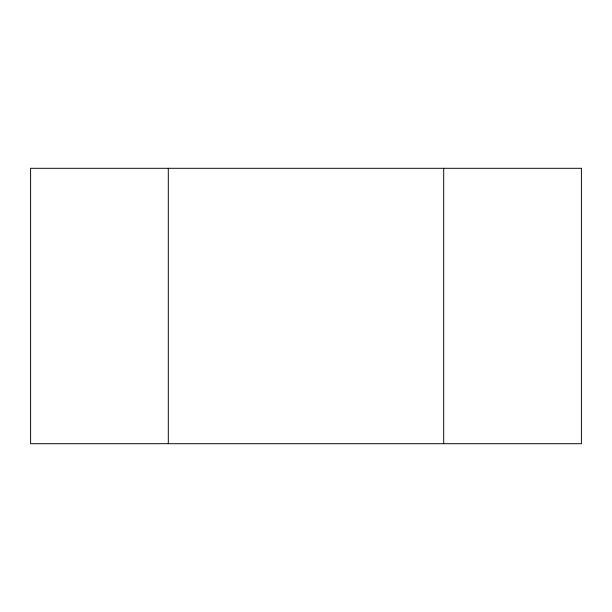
<?xml version="1.0" encoding="UTF-8"?>
<svg xmlns="http://www.w3.org/2000/svg" width="612" height="612" viewBox="0 0 612 612"><rect width="100%" height="100%" fill="white"/><g stroke="black" fill="none" stroke-linecap="round" stroke-linejoin="round"><path stroke-width="0.92" d="M443.7 168.3L443.7 443.7M168.3 168.3L168.3 443.7M581.4 168.3L30.6 168.3L30.6 443.7L581.4 443.7L581.4 168.3"/></g></svg>
